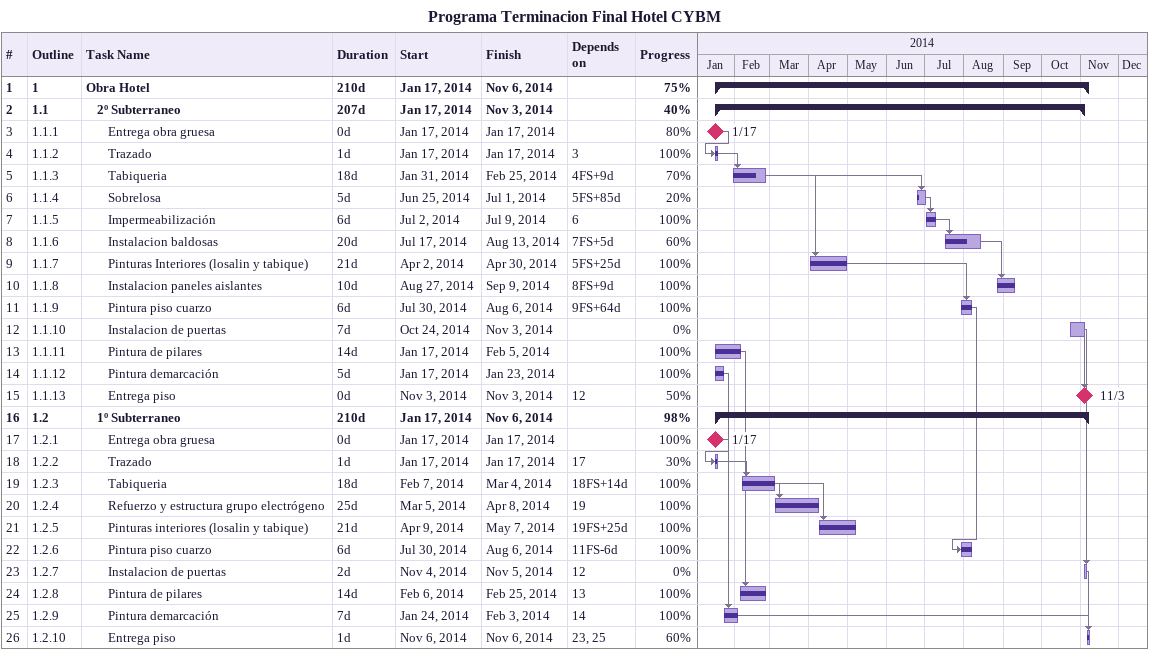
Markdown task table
Programa Terminacion Final Hotel CYBM

| ID | WBS | Task | Duration | Start | Finish | Predecessors | % complete |
|---|---|---|---|---|---|---|---|
| 1 | 1 | **Obra Hotel** | 210d | 2014-01-17 | 2014-11-06 |  | 75 |
| 2 | 1.1 | **2º Subterraneo** | 207d | 2014-01-17 | 2014-11-03 |  | 40 |
| 3 | 1.1.1 | Entrega obra gruesa | 0d | 2014-01-17 | 2014-01-17 |  | 80 |
| 4 | 1.1.2 | Trazado | 1d | 2014-01-17 | 2014-01-17 | 3 | 100 |
| 5 | 1.1.3 | Tabiqueria | 18d | 2014-01-31 | 2014-02-25 | 4FS+9d | 70 |
| 6 | 1.1.4 | Sobrelosa | 5d | 2014-06-25 | 2014-07-01 | 5FS+85d | 20 |
| 7 | 1.1.5 | Impermeabilización | 6d | 2014-07-02 | 2014-07-09 | 6 | 100 |
| 8 | 1.1.6 | Instalacion baldosas | 20d | 2014-07-17 | 2014-08-13 | 7FS+5d | 60 |
| 9 | 1.1.7 | Pinturas Interiores (losalin y tabique) | 21d | 2014-04-02 | 2014-04-30 | 5FS+25d | 100 |
| 10 | 1.1.8 | Instalacion paneles aislantes | 10d | 2014-08-27 | 2014-09-09 | 8FS+9d | 100 |
| 11 | 1.1.9 | Pintura piso cuarzo | 6d | 2014-07-30 | 2014-08-06 | 9FS+64d | 100 |
| 12 | 1.1.10 | Instalacion de puertas | 7d | 2014-10-24 | 2014-11-03 |  | 0 |
| 13 | 1.1.11 | Pintura de pilares | 14d | 2014-01-17 | 2014-02-05 |  | 100 |
| 14 | 1.1.12 | Pintura demarcación | 5d | 2014-01-17 | 2014-01-23 |  | 100 |
| 15 | 1.1.13 | Entrega piso | 0d | 2014-11-03 | 2014-11-03 | 12 | 50 |
| 16 | 1.2 | **1º Subterraneo** | 210d | 2014-01-17 | 2014-11-06 |  | 98 |
| 17 | 1.2.1 | Entrega obra gruesa | 0d | 2014-01-17 | 2014-01-17 |  | 100 |
| 18 | 1.2.2 | Trazado | 1d | 2014-01-17 | 2014-01-17 | 17 | 30 |
| 19 | 1.2.3 | Tabiqueria | 18d | 2014-02-07 | 2014-03-04 | 18FS+14d | 100 |
| 20 | 1.2.4 | Refuerzo y estructura grupo electrógeno | 25d | 2014-03-05 | 2014-04-08 | 19 | 100 |
| 21 | 1.2.5 | Pinturas interiores (losalin y tabique) | 21d | 2014-04-09 | 2014-05-07 | 19FS+25d | 100 |
| 22 | 1.2.6 | Pintura piso cuarzo | 6d | 2014-07-30 | 2014-08-06 | 11FS-6d | 100 |
| 23 | 1.2.7 | Instalacion de puertas | 2d | 2014-11-04 | 2014-11-05 | 12 | 0 |
| 24 | 1.2.8 | Pintura de pilares | 14d | 2014-02-06 | 2014-02-25 | 13 | 100 |
| 25 | 1.2.9 | Pintura demarcación | 7d | 2014-01-24 | 2014-02-03 | 14 | 100 |
| 26 | 1.2.10 | Entrega piso | 1d | 2014-11-06 | 2014-11-06 | 23, 25 | 60 |
